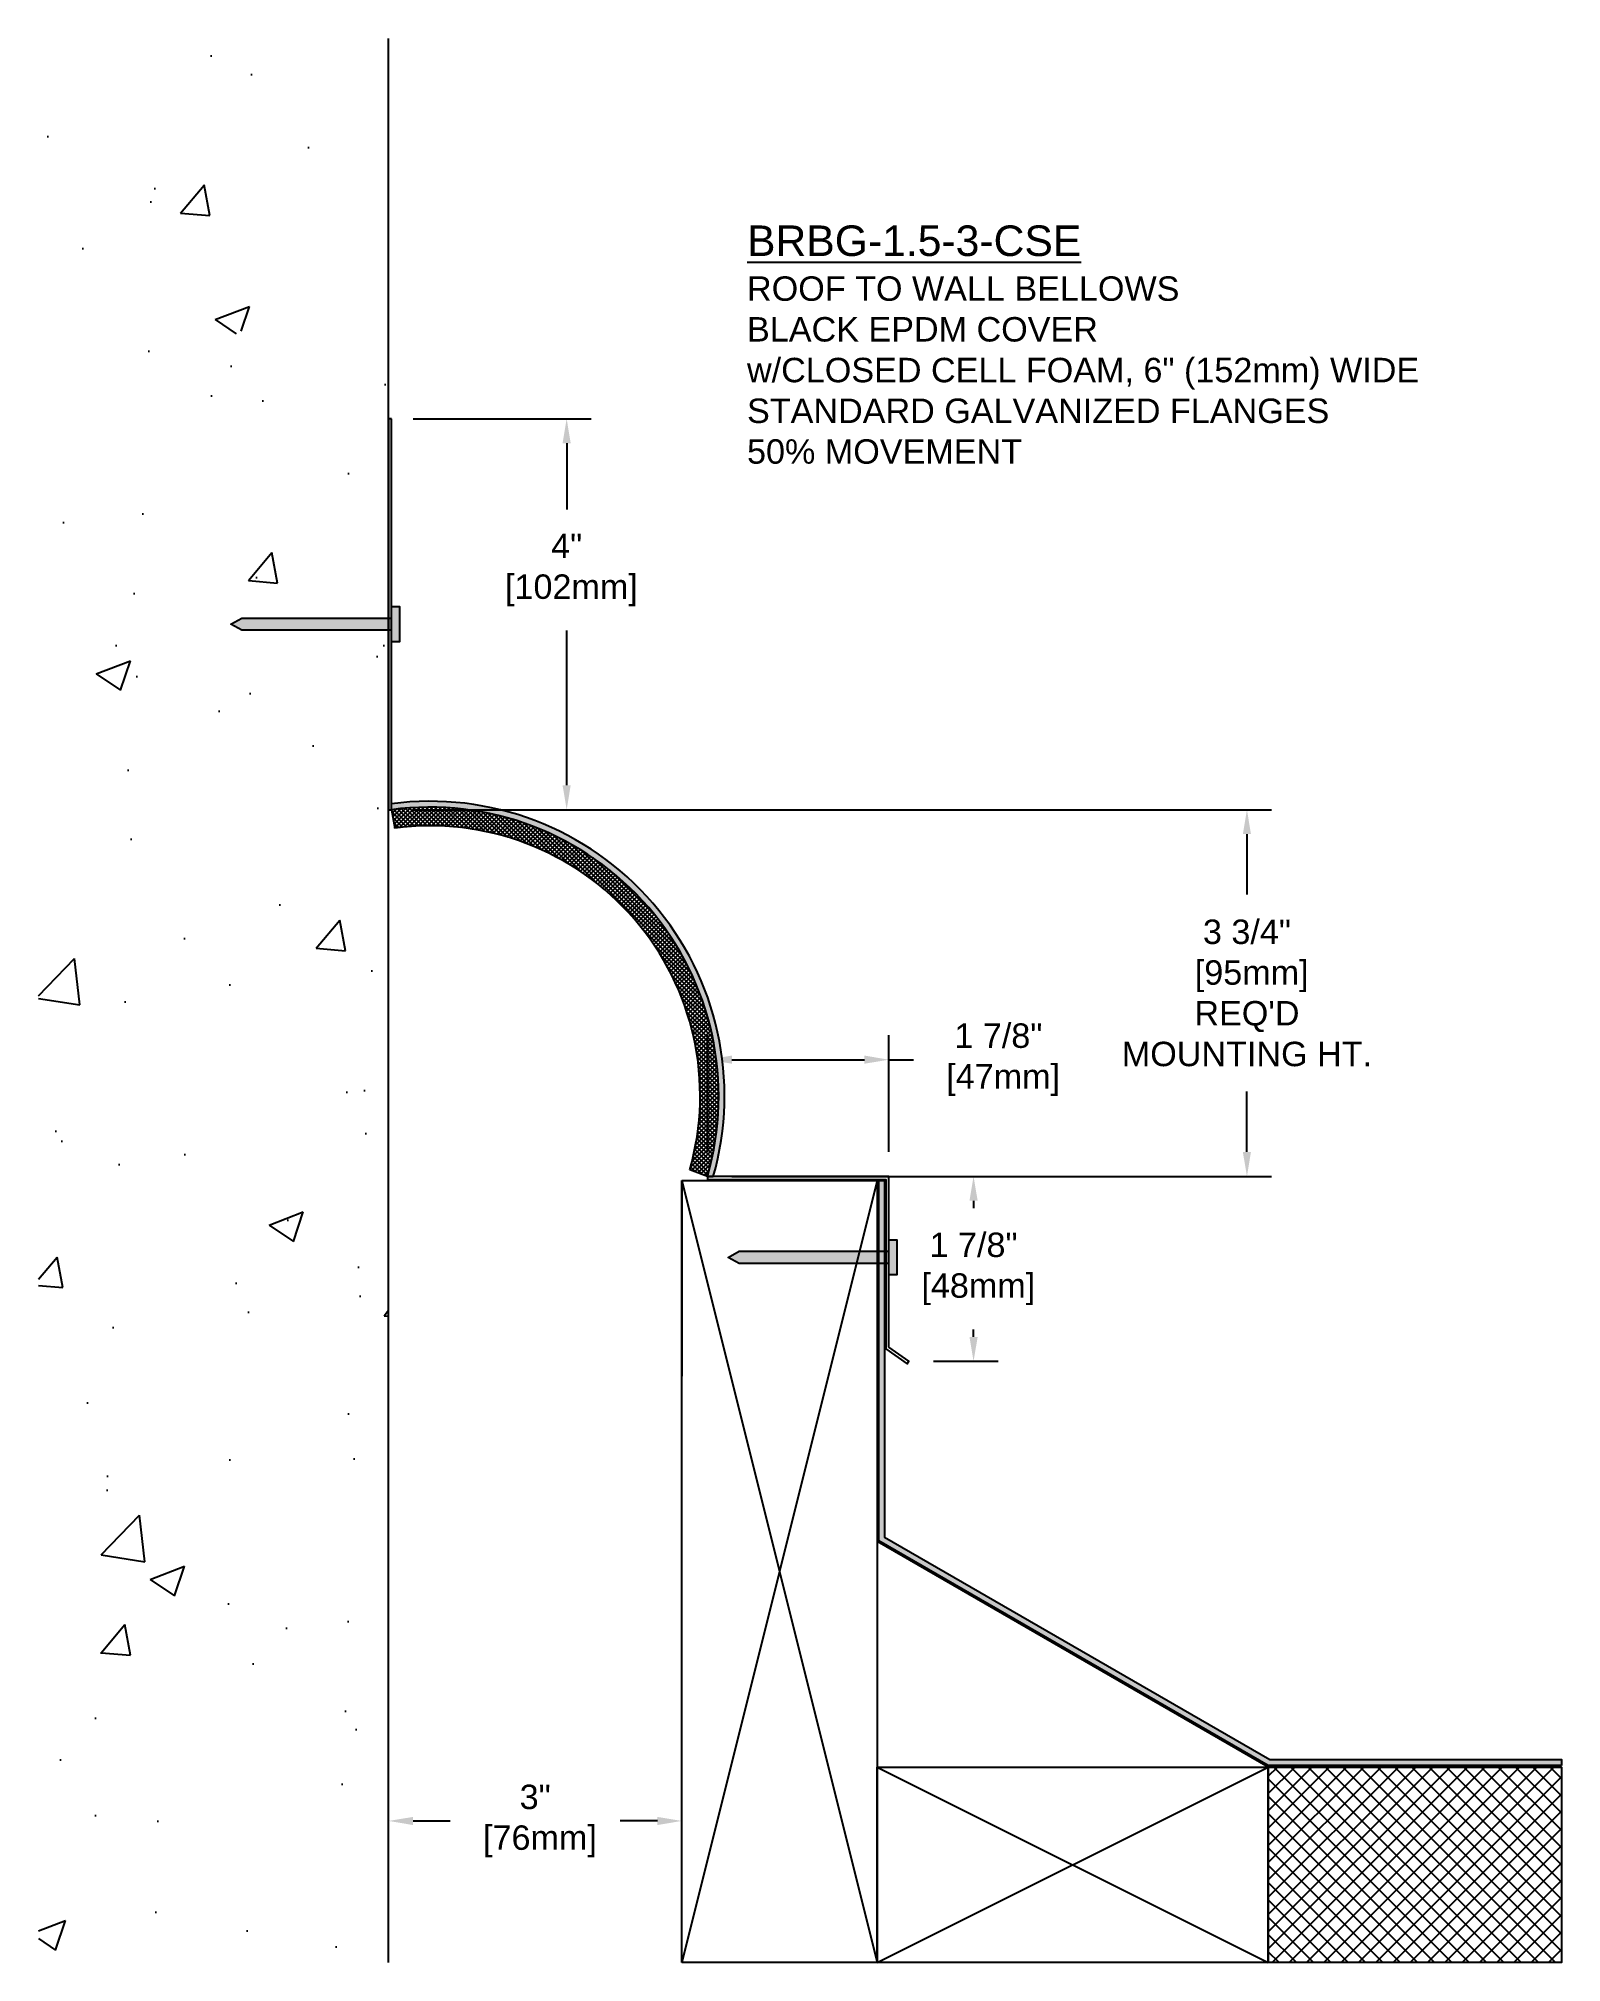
# Model space of a CAD drawing. Header units: inches. Extents: x -0.6 to 14.9, y -3.2 to 16.5.
import ezdxf

# ---------------------------------------------------------------- set-up
doc = ezdxf.new("R2010")
doc.units = ezdxf.units.IN
doc.header["$MEASUREMENT"] = 0
for name, color, linetype in [('Anchors', 4, 'Continuous'), ('Conditions', 1, 'Continuous'), ('Dimensions', 3, 'Continuous'), ('Fillers', 2, 'Continuous'), ('Metals', 7, 'Continuous'), ('Text', 2, 'Continuous')]:
    doc.layers.add(name, color=color, linetype=linetype)
doc.styles.add('Arial', font='arial.ttf')
doc.dimstyles.new('Arial', dxfattribs={"dimtxt": 0.25, "dimasz": 0.25, "dimexe": 0.25, "dimexo": 0.25, "dimgap": 0.25, "dimtad": 0, "dimtih": 1, "dimtoh": 1, "dimdec": 4, "dimzin": 0, "dimdsep": 46, "dimlunit": 4, "dimtxsty": 'Arial', "dimcen": 0.09, "dimadec": 0, "dimazin": 0, "dimtfac": 1, "dimtdec": 4, "dimtofl": 0, "dimtmove": 0, "dimatfit": 3, "dimfxl": 0, "dimfrac": 2, "dimtolj": 1, "dimtzin": 0, "dimarcsym": 0})

# ---------------------------------------------------------------- blocks, each defined once
blk = doc.blocks.new('*X3')
at = {"color": 0}
for p, q in [((23.967, -46.92), (25.829, -45.059)), ((23.967, -46.744), (25.652, -45.059)), ((23.967, -46.567), (25.475, -45.059)), ((23.967, -46.39), (25.298, -45.059)), ((23.967, -46.213), (25.122, -45.059)), ((23.967, -46.037), (24.945, -45.059)), ((23.967, -45.86), (24.768, -45.059)), ((23.967, -45.683), (24.591, -45.059)), ((23.967, -45.506), (24.414, -45.059)), ((23.967, -45.329), (24.238, -45.059)), ((23.967, -45.153), (24.061, -45.059)), ((24.005, -47.059), (26.005, -45.059)), ((26.022, -47.059), (24.022, -45.059)), ((24.182, -47.059), (26.182, -45.059)), ((26.199, -47.059), (24.199, -45.059)), ((24.359, -47.059), (26.359, -45.059)), ((26.376, -47.059), (24.376, -45.059)), ((24.536, -47.059), (26.536, -45.059)), ((26.553, -47.059), (24.553, -45.059)), ((24.713, -47.059), (26.713, -45.059)), ((26.73, -47.059), (24.73, -45.059)), ((24.889, -47.059), (26.889, -45.059)), ((26.906, -47.059), (24.906, -45.059)), ((26.967, -46.943), (25.083, -45.059)), ((26.967, -46.766), (25.26, -45.059)), ((26.967, -46.589), (25.437, -45.059)), ((26.967, -46.412), (25.613, -45.059)), ((26.967, -46.236), (25.79, -45.059)), ((26.967, -46.059), (25.967, -45.059)), ((26.967, -45.882), (26.144, -45.059)), ((26.967, -45.705), (26.32, -45.059)), ((26.967, -45.529), (26.497, -45.059)), ((26.967, -45.352), (26.674, -45.059)), ((26.967, -45.175), (26.851, -45.059)), ((25.846, -47.059), (23.967, -45.18)), ((25.066, -47.059), (26.967, -45.158)), ((25.669, -47.059), (23.967, -45.357)), ((25.243, -47.059), (26.967, -45.335)), ((25.492, -47.059), (23.967, -45.534)), ((25.42, -47.059), (26.967, -45.511)), ((25.315, -47.059), (23.967, -45.711)), ((25.596, -47.059), (26.967, -45.688)), ((25.773, -47.059), (26.967, -45.865)), ((25.139, -47.059), (23.967, -45.887)), ((24.962, -47.059), (23.967, -46.064)), ((25.95, -47.059), (26.967, -46.042)), ((24.785, -47.059), (23.967, -46.241)), ((26.127, -47.059), (26.967, -46.219)), ((24.608, -47.059), (23.967, -46.418)), ((26.304, -47.059), (26.967, -46.395)), ((24.431, -47.059), (23.967, -46.594)), ((26.48, -47.059), (26.967, -46.572)), ((24.255, -47.059), (23.967, -46.771)), ((26.657, -47.059), (26.967, -46.749)), ((24.078, -47.059), (23.967, -46.948)), ((26.834, -47.059), (26.967, -46.926))]:
    blk.add_line(p, q, dxfattribs=at)
blk = doc.blocks.new('HATCHBLOCK')
blk.add_lwpolyline([(0, 2), (3, 2), (3, 0), (0, 0)], close=True)
blk.add_blockref('*X3', (-23.967, 47.059))
blk = doc.blocks.new('2X8')
for p, q in [((-2, 8), (0, 8)), ((-2, 8), (-2, 6)), ((-2, 8), (0, 0)), ((-2, 6), (-2, 8)), ((0, 8), (0, 0)), ((-2, 0), (-2, 6)), ((0, 0), (-2, 0))]:
    blk.add_line(p, q)
blk.add_lwpolyline([(0, 8), (-2, 0)])
blk = doc.blocks.new('2X4')
for p, q in [((0, 2), (4, 0)), ((0, 0), (4, 2)), ((0, 2), (4, 2)), ((0, 0), (0, 2)), ((4, 2), (4, 0)), ((4, 0), (0, 0))]:
    blk.add_line(p, q)
blk = doc.blocks.new('TRIANGLE')
blk.add_lwpolyline([(0, 2.309), (0, 0), (4, 0), (0, 2.309)])
blk = doc.blocks.new('*D5')
at = {"layer": 'Defpoints', "color": 0}
for p in [(5.942, -1.719), (2.942, -3.168), (5.942, -3.168)]:
    blk.add_point(p, dxfattribs=at)
at = {"layer": 'Dimensions', "color": 0, "lineweight": -2}
for p, q in [((2.942, -2.918), (2.942, -1.469)), ((5.942, -2.918), (5.942, -1.469)), ((3.192, -1.719), (3.573, -1.719)), ((5.692, -1.719), (5.312, -1.719))]:
    blk.add_line(p, q, dxfattribs=at)
at = {"layer": 'Dimensions', "color": 0}
for points in [[(3.192, -1.678), (3.192, -1.761), (2.942, -1.719)], [(5.692, -1.678), (5.692, -1.761), (5.942, -1.719)]]:
    blk.add_solid(points, dxfattribs=at)
at = {"layer": 'Dimensions', "color": 0, "insert": (4.442, -1.719), "char_height": 0.25, "attachment_point": 5, "style": 'Arial'}
blk.add_mtext('\\A1;3"\\P [76mm]', dxfattribs=at)
blk = doc.blocks.new('NAIL2001')
blk.add_hatch(color=256).paths.add_polyline_path([(1.823, 6.257), (1.823, 6.375), (1.743, 6.375), (1.743, 6.015), (1.823, 6.015), (1.823, 6.132), (3.356, 6.132), (3.468, 6.195), (3.356, 6.257)])
blk.add_lwpolyline([(1.823, 6.132), (3.356, 6.132), (3.468, 6.195), (3.356, 6.257), (1.823, 6.257), (1.823, 6.375), (1.743, 6.375), (1.743, 6.015), (1.823, 6.015)], close=True)
blk = doc.blocks.new('*D7')
at = {"layer": 'Defpoints', "color": 0}
for p in [(8.061, 6.07), (6.204, 4.876), (8.061, 4.876)]:
    blk.add_point(p, dxfattribs=at)
at = {"layer": 'Dimensions', "color": 0, "lineweight": -2}
for p, q in [((6.204, 5.126), (6.204, 6.32)), ((8.061, 5.126), (8.061, 6.32)), ((6.454, 6.07), (7.811, 6.07)), ((8.061, 6.07), (8.311, 6.07))]:
    blk.add_line(p, q, dxfattribs=at)
at = {"layer": 'Dimensions', "color": 0}
for points in [[(6.454, 6.112), (6.454, 6.029), (6.204, 6.07)], [(7.811, 6.112), (7.811, 6.029), (8.061, 6.07)]]:
    blk.add_solid(points, dxfattribs=at)
at = {"layer": 'Dimensions', "color": 0, "insert": (9.181, 6.07), "char_height": 0.25, "attachment_point": 5, "style": 'Arial'}
blk.add_mtext('\\A1;1 7/8"\\P [47mm]', dxfattribs=at)
blk = doc.blocks.new('*D8')
at = {"layer": 'Defpoints', "color": 0}
for p in [(8.061, 4.876), (8.266, 2.984), (8.927, 2.984)]:
    blk.add_point(p, dxfattribs=at)
at = {"layer": 'Dimensions', "color": 0, "lineweight": -2}
for p, q in [((8.311, 4.876), (9.177, 4.876)), ((8.927, 4.626), (8.927, 4.551)), ((8.927, 3.234), (8.927, 3.309)), ((8.516, 2.984), (9.177, 2.984))]:
    blk.add_line(p, q, dxfattribs=at)
at = {"layer": 'Dimensions', "color": 0}
for points in [[(8.885, 4.626), (8.969, 4.626), (8.927, 4.876)], [(8.885, 3.234), (8.969, 3.234), (8.927, 2.984)]]:
    blk.add_solid(points, dxfattribs=at)
at = {"layer": 'Dimensions', "color": 0, "insert": (8.927, 3.93), "char_height": 0.25, "attachment_point": 5, "style": 'Arial'}
blk.add_mtext('\\A1;1 7/8"\\P [48mm]', dxfattribs=at)
blk = doc.blocks.new('*D9')
at = {"layer": 'Defpoints', "color": 0}
for p in [(2.942, 12.628), (2.942, 8.628), (4.764, 8.628)]:
    blk.add_point(p, dxfattribs=at)
at = {"layer": 'Dimensions', "color": 0, "lineweight": -2}
for p, q in [((3.192, 12.628), (5.014, 12.628)), ((4.764, 12.378), (4.764, 11.699)), ((4.764, 8.878), (4.764, 10.462)), ((3.192, 8.628), (5.014, 8.628))]:
    blk.add_line(p, q, dxfattribs=at)
at = {"layer": 'Dimensions', "color": 0}
for points in [[(4.722, 12.378), (4.805, 12.378), (4.764, 12.628)], [(4.722, 8.878), (4.805, 8.878), (4.764, 8.628)]]:
    blk.add_solid(points, dxfattribs=at)
at = {"layer": 'Dimensions', "color": 0, "insert": (4.764, 11.081), "char_height": 0.25, "attachment_point": 5, "style": 'Arial'}
blk.add_mtext('\\A1;4"\\P [102mm]', dxfattribs=at)
blk = doc.blocks.new('*D10')
at = {"layer": 'Defpoints', "color": 0}
for p in [(2.972, 8.628), (6.204, 4.876), (11.724, 4.876)]:
    blk.add_point(p, dxfattribs=at)
at = {"layer": 'Dimensions', "color": 0, "lineweight": -2}
for p, q in [((3.222, 8.628), (11.974, 8.628)), ((11.724, 8.378), (11.724, 7.761)), ((11.724, 5.126), (11.724, 5.743)), ((6.454, 4.876), (11.974, 4.876))]:
    blk.add_line(p, q, dxfattribs=at)
at = {"layer": 'Dimensions', "color": 0}
for points in [[(11.682, 8.378), (11.765, 8.378), (11.724, 8.628)], [(11.682, 5.126), (11.765, 5.126), (11.724, 4.876)]]:
    blk.add_solid(points, dxfattribs=at)
at = {"layer": 'Dimensions', "color": 0, "insert": (11.724, 6.752), "char_height": 0.25, "attachment_point": 5, "style": 'Arial'}
blk.add_mtext('\\A1;3 3/4"\\P [95mm]\\PREQ\'D\\PMOUNTING HT.', dxfattribs=at)

msp = doc.modelspace()

# ---------------------------------------------------------------- hatches: boundary and pattern name
at = {"layer": 'Conditions'}
h = msp.add_hatch(dxfattribs=at)
h.set_pattern_fill('AR-CONC', color=256, scale=0.5, style=0)
h.paths.add_polyline_path([(-0.63996, -3.16769), (2.94235, -3.16769), (2.94235, 13.40452), (1.4398, 13.40452), (1.32785, 13.46702), (1.4398, 13.52952), (2.94235, 13.52952), (2.94235, 15.12821), (2.94235, 16.51917), (-0.63996, 16.51917)])
h = msp.add_hatch(color=256, dxfattribs=at)
h.paths.add_polyline_path([(8.01735, 4.83231), (7.95735, 4.83231), (7.95735, 4.11024), (8.01735, 4.11024)])
h.paths.add_polyline_path([(8.01735, 3.98524), (7.95735, 3.98524), (7.95735, 1.14805), (11.94235, -1.15269), (14.94235, -1.15269), (14.94235, -1.09019), (11.95909, -1.09019), (8.01735, 1.18558)])
at = {"layer": 'Fillers'}
msp.add_hatch(color=256, dxfattribs=at).paths.add_polyline_path([(6.20428, 4.87571), (6.26428, 4.87571, 0.53967847), (2.97235, 8.68821), (2.97235, 8.62821, -0.54074899)])
h = msp.add_hatch(dxfattribs=at)
h.set_pattern_fill('ANSI37', color=256, scale=0.25, style=0)
h.paths.add_polyline_path([(2.97235, 8.62821), (3.00506, 8.44036, -0.53967847), (6.02385, 4.9442), (6.20428, 4.87571, 0.54074899)])

# ---------------------------------------------------------------- linework, layer by layer
msp.add_point((6.20428, 4.87571))
at = {"layer": 'Conditions'}
msp.add_line((2.94235, -3.16769), (2.94235, 16.51917), dxfattribs=at)
msp.add_lwpolyline([(14.94235, -1.15269), (11.94235, -1.15269), (7.95735, 1.14805), (7.95735, 4.83231), (8.01735, 4.83231), (8.01735, 1.18558), (11.95909, -1.09019), (14.94235, -1.09019)], close=True, dxfattribs=at)
at = {"layer": 'Fillers'}
for p, q in [((2.97235, 8.62821), (2.97235, 8.68821)), ((2.97235, 8.62821), (3.00506, 8.44036)), ((6.20428, 4.87571), (6.02385, 4.9442)), ((6.20428, 4.87571), (6.26428, 4.87571))]:
    msp.add_line(p, q, dxfattribs=at)
for points in [[(6.26428, 4.87571, 0.53967847), (2.97235, 8.68821)], [(6.20428, 4.87571, 0.54074899), (2.97235, 8.62821, 0.53967847)], [(6.02385, 4.9442, 0.53967847), (3.00506, 8.44036, 0.53967847)]]:
    msp.add_lwpolyline(points, format="xyb", dxfattribs=at)
at = {"layer": 'Metals'}
for points in [[(2.97235, 12.62821), (2.94235, 12.62821), (2.94235, 8.62821), (2.97235, 8.62821)], [(8.06128, 3.12733), (8.06128, 4.87571), (6.20428, 4.87571), (6.20428, 4.84571), (8.02928, 4.84571), (8.02928, 3.11006), (8.24743, 2.95731), (8.26607, 2.98393)]]:
    msp.add_lwpolyline(points, close=True, dxfattribs=at)

# ---------------------------------------------------------------- block references
at = {"layer": 'Anchors', "xscale": -1}
for p in [(4.79575, 4.33207), (9.88469, -2.14723)]:
    msp.add_blockref('NAIL2001', p, dxfattribs=at)
at = {"layer": 'Conditions'}
for name, p in [('2X8', (7.94235, -3.16769)), ('TRIANGLE', (7.94235, -1.16769)), ('2X4', (7.94235, -3.16769)), ('HATCHBLOCK', (11.94235, -3.16769))]:
    msp.add_blockref(name, p, dxfattribs=at)

# ---------------------------------------------------------------- texts
at = {"layer": 'Text', "insert": (6.60926, 14.60603), "char_height": 0.3125, "width": 8.25, "attachment_point": 1, "style": 'Arial'}
msp.add_mtext('{\\LBRBG-1.5-3-CSE\\P\\H0.8x;\\lROOF TO WALL BELLOWS\\PBLACK EPDM COVER\\Pw/CLOSED CELL FOAM, 6" (152mm) WIDE\\PSTANDARD GALVANIZED FLANGES\\P50% MOVEMENT}', dxfattribs=at)

# ---------------------------------------------------------------- dimensions: what is measured, and where the dimension line sits
at = {"layer": 'Dimensions'}
for base, p1, p2, picture, middle in [((4.76365, 8.62821), (2.94235, 12.62821), (2.94235, 8.62821), '*D9', (4.76365, 11.0809)), ((8.92707, 2.98393), (8.06128, 4.87571), (8.26607, 2.98393), '*D8', (8.92707, 3.92982))]:
    dim = msp.add_linear_dim(base=base, p1=p1, p2=p2, angle=90, dimstyle='Arial', override={"dimpost": '\\X'}, dxfattribs=at)
    dim.commit()
    dim.dimension.update_dxf_attribs({"geometry": picture, "text_midpoint": middle, "dimtype": 160})
dim = msp.add_linear_dim(base=(11.72374, 4.87571), p1=(2.97235, 8.62821), p2=(6.20428, 4.87571), angle=90, text="<>\\PREQ'D\\PMOUNTING HT.", dimstyle='Arial', override={"dimpost": '\\X'}, dxfattribs=at)
dim.commit()
dim.dimension.update_dxf_attribs({"geometry": '*D10', "text_midpoint": (11.72374, 6.75196), "dimtype": 160})
for base, p1, p2, picture, middle in [((8.06128, 6.07022), (6.20428, 4.87571), (8.06128, 4.87571), '*D7', (9.18066, 6.07022)), ((5.94235, -1.71924), (2.94235, -3.16769), (5.94235, -3.16769), '*D5', (4.44235, -1.71924))]:
    dim = msp.add_linear_dim(base=base, p1=p1, p2=p2, dimstyle='Arial', override={"dimpost": '\\X'}, dxfattribs=at)
    dim.commit()
    dim.dimension.update_dxf_attribs({"geometry": picture, "text_midpoint": middle, "dimtype": 160})

doc.saveas('drawing.dxf')
